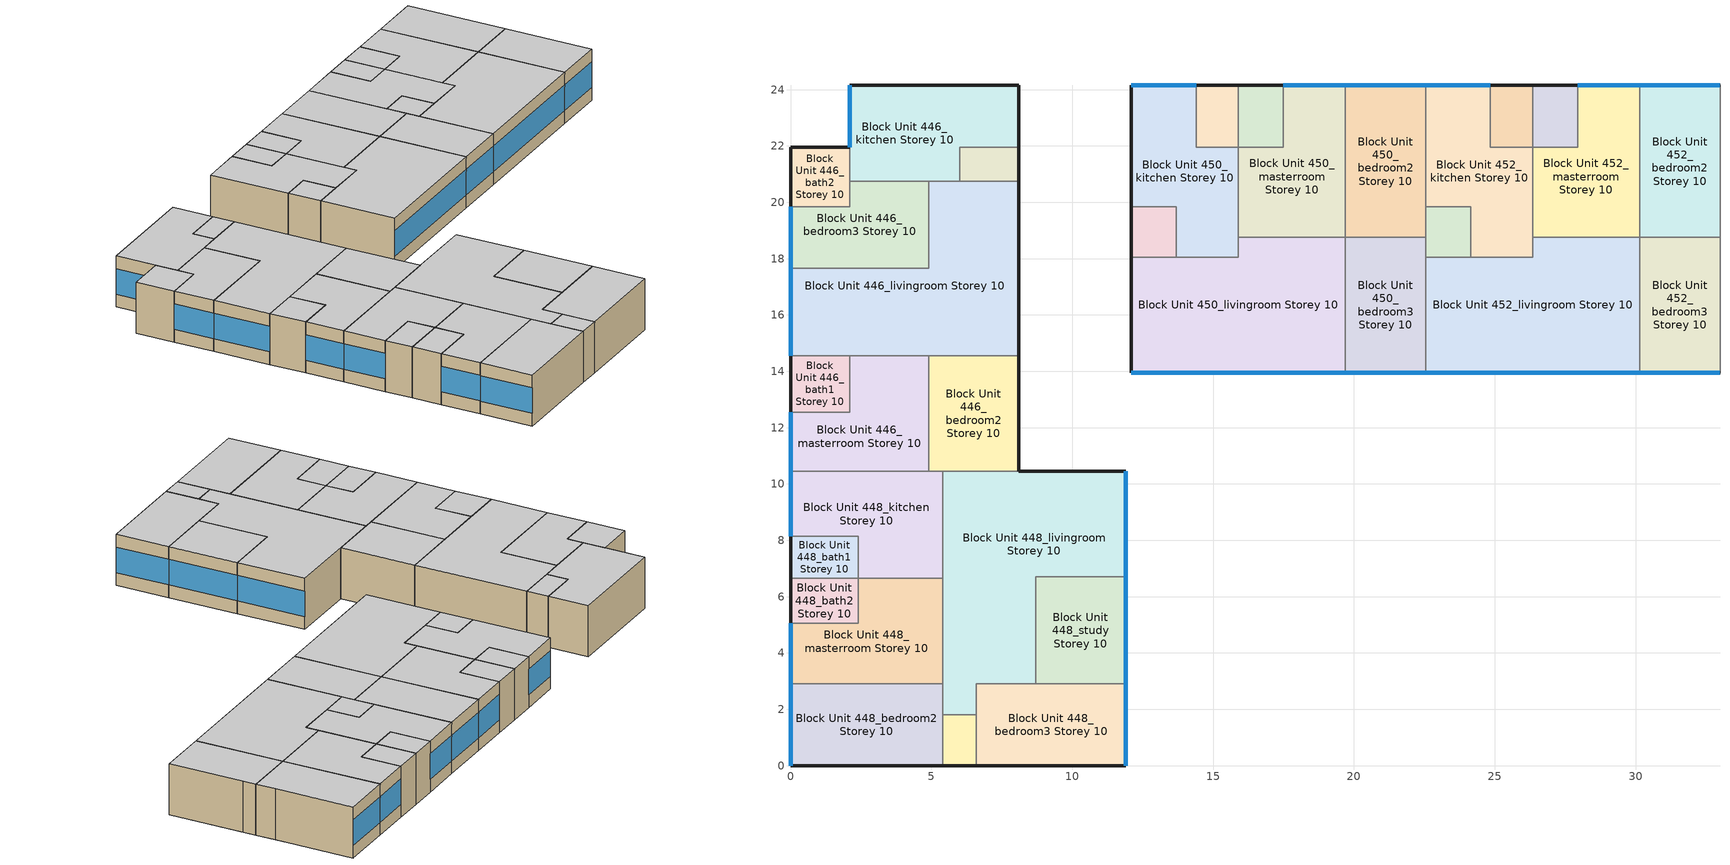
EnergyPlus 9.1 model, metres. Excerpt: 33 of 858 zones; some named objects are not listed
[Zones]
Block Unit 446_bath2 Storey 10
 floor adiabatic (Project Floor): 2.1,21.95 2.1,19.85 0,19.85 0,21.95 z31.6
 wall outside (Project Wall): 2.1,21.95 0,21.95 0,19.85 z31.6:34.4
 wall to Block Unit 446_bedroom3 Storey 10 (Project Wall): 0,19.85 2.1,19.85 2.1,20.75 z31.6:34.4
 wall to Block Unit 446_kitchen Storey 10 (Project Wall): 2.1,20.75 2.1,21.95 z31.6:34.4
 ceiling adiabatic (Project Ceiling): 2.1,19.85 2.1,21.95 0,21.95 0,19.85 z34.4
Block Unit 446_bedroom3 Storey 10
 floor adiabatic (Project Floor): 4.9,20.75 4.9,17.65 0,17.65 0,19.85 2.1,19.85 2.1,20.75 z31.6
 wall outside (Project Wall): 0,19.85 0,17.65 z31.6:34.4
 wall to Block Unit 446_kitchen Storey 10 (Project Wall): 4.9,20.75 2.1,20.75 z31.6:34.4
 wall to Block Unit 446_livingroom Storey 10 (Project Wall): 0,17.65 4.9,17.65 4.9,20.75 z31.6:34.4
 window (Project External Window): 0,19.85 0,17.65 z32.3:33.7
 ceiling adiabatic (Project Ceiling): 4.9,17.65 4.9,20.75 2.1,20.75 2.1,19.85 0,19.85 0,17.65 z34.4
Block Unit 446_livingroom Storey 10
 floor adiabatic (Project Floor): 8.1,20.75 8.1,14.55 0,14.55 0,17.65 4.9,17.65 4.9,20.75 z31.6
 wall outside (Project Wall): 0,17.65 0,14.55 / 8.1,14.55 8.1,20.75 z31.6:34.4
 wall to Block Unit 446_kitchen Storey 10 (Project Wall): 6,20.75 4.9,20.75 z31.6:34.4
 wall to Block Unit 446_store Storey 10 (Project Wall): 8.1,20.75 6,20.75 z31.6:34.4
 wall to Block Unit 446_bath1 Storey 10 (Project Wall): 0,14.55 2.1,14.55 z31.6:34.4
 wall to Block Unit 446_masterroom Storey 10 (Project Wall): 2.1,14.55 4.9,14.55 z31.6:34.4
 wall to Block Unit 446_bedroom2 Storey 10 (Project Wall): 4.9,14.55 8.1,14.55 z31.6:34.4
 window (Project External Window): 0,17.65 0,14.55 z32.3:33.7
 ceiling adiabatic (Project Ceiling): 8.1,14.55 8.1,20.75 4.9,20.75 4.9,17.65 0,17.65 0,14.55 z34.4
Block Unit 446_bath1 Storey 10
 floor adiabatic (Project Floor): 2.1,14.55 2.1,12.55 0,12.55 0,14.55 z31.6
 wall outside (Project Wall): 0,14.55 0,12.55 z31.6:34.4
 wall to Block Unit 446_masterroom Storey 10 (Project Wall): 0,12.55 2.1,12.55 2.1,14.55 z31.6:34.4
 ceiling adiabatic (Project Ceiling): 2.1,12.55 2.1,14.55 0,14.55 0,12.55 z34.4
Block Unit 446_masterroom Storey 10
 floor adiabatic (Project Floor): 4.9,14.55 4.9,10.45 0,10.45 0,12.55 2.1,12.55 2.1,14.55 z31.6
 wall outside (Project Wall): 0,12.55 0,10.45 z31.6:34.4
 wall to Block Unit 448_kitchen Storey 10 (Project Wall): 0,10.45 4.9,10.45 z31.6:34.4
 wall to Block Unit 446_bedroom2 Storey 10 (Project Wall): 4.9,10.45 4.9,14.55 z31.6:34.4
 window (Project External Window): 0,12.55 0,10.45 z32.3:33.7
 ceiling adiabatic (Project Ceiling): 4.9,10.45 4.9,14.55 2.1,14.55 2.1,12.55 0,12.55 0,10.45 z34.4
Block Unit 446_bedroom2 Storey 10
 floor adiabatic (Project Floor): 8.1,14.55 8.1,10.45 4.9,10.45 4.9,14.55 z31.6
 wall outside (Project Wall): 8.1,10.45 8.1,14.55 z31.6:34.4
 wall to Block Unit 448_kitchen Storey 10 (Project Wall): 4.9,10.45 5.4,10.45 z31.6:34.4
 wall to Block Unit 448_livingroom Storey 10 (Project Wall): 5.4,10.45 8.1,10.45 z31.6:34.4
 ceiling adiabatic (Project Ceiling): 8.1,10.45 8.1,14.55 4.9,14.55 4.9,10.45 z34.4
Block Unit 446_kitchen Storey 10
 floor adiabatic (Project Floor): 8.1,24.15 8.1,21.95 6,21.95 6,20.75 2.1,20.75 2.1,24.15 z31.6
 wall outside (Project Wall): 8.1,21.95 8.1,24.15 2.1,24.15 2.1,21.95 z31.6:34.4
 wall to Block Unit 446_store Storey 10 (Project Wall): 6,20.75 6,21.95 8.1,21.95 z31.6:34.4
 window (Project External Window): 2.1,24.15 2.1,21.95 z32.3:33.7
 ceiling adiabatic (Project Ceiling): 8.1,21.95 8.1,24.15 2.1,24.15 2.1,20.75 6,20.75 6,21.95 z34.4
Block Unit 446_store Storey 10
 floor adiabatic (Project Floor): 8.1,21.95 8.1,20.75 6,20.75 6,21.95 z31.6
 wall outside (Project Wall): 8.1,20.75 8.1,21.95 z31.6:34.4
 ceiling adiabatic (Project Ceiling): 8.1,20.75 8.1,21.95 6,21.95 6,20.75 z34.4
Block Unit 448_masterroom Storey 10
 floor adiabatic (Project Floor): 5.4,6.65 5.4,2.9 0,2.9 0,5.05 2.4,5.05 2.4,6.65 z31.6
 wall outside (Project Wall): 0,5.05 0,2.9 z31.6:34.4
 wall to Block Unit 448_kitchen Storey 10 (Project Wall): 5.4,6.65 2.4,6.65 z31.6:34.4
 wall to Block Unit 448_bath2 Storey 10 (Project Wall): 2.4,6.65 2.4,5.05 0,5.05 z31.6:34.4
 wall to Block Unit 448_bedroom2 Storey 10 (Project Wall): 0,2.9 5.4,2.9 z31.6:34.4
 wall to Block Unit 448_livingroom Storey 10 (Project Wall): 5.4,2.9 5.4,6.65 z31.6:34.4
 window (Project External Window): 0,5.05 0,2.9 z32.3:33.7
 ceiling adiabatic (Project Ceiling): 5.4,2.9 5.4,6.65 2.4,6.65 2.4,5.05 0,5.05 0,2.9 z34.4
Block Unit 448_bedroom2 Storey 10
 floor adiabatic (Project Floor): 5.4,2.9 5.4,0 0,0 0,2.9 z31.6
 wall outside (Project Wall): 0,2.9 0,0 5.4,0 z31.6:34.4
 wall to Block Unit 448_store Storey 10 (Project Wall): 5.4,0 5.4,1.8 z31.6:34.4
 wall to Block Unit 448_livingroom Storey 10 (Project Wall): 5.4,1.8 5.4,2.9 z31.6:34.4
 window (Project External Window): 0,2.9 0,0 z32.3:33.7
 ceiling adiabatic (Project Ceiling): 5.4,0 5.4,2.9 0,2.9 0,0 z34.4
Block Unit 448_bedroom3 Storey 10
 floor adiabatic (Project Floor): 11.9,2.9 11.9,0 6.6,0 6.6,2.9 z31.6
 wall outside (Project Wall): 6.6,0 11.9,0 11.9,2.9 z31.6:34.4
 wall to Block Unit 448_study Storey 10 (Project Wall): 11.9,2.9 8.7,2.9 z31.6:34.4
 wall to Block Unit 448_livingroom Storey 10 (Project Wall): 8.7,2.9 6.6,2.9 6.6,1.8 z31.6:34.4
 wall to Block Unit 448_store Storey 10 (Project Wall): 6.6,1.8 6.6,0 z31.6:34.4
 window (Project External Window): 11.9,0 11.9,2.9 z32.3:33.7
 ceiling adiabatic (Project Ceiling): 11.9,0 11.9,2.9 6.6,2.9 6.6,0 z34.4
Block Unit 448_study Storey 10
 floor adiabatic (Project Floor): 11.9,6.7 11.9,2.9 8.7,2.9 8.7,6.7 z31.6
 wall outside (Project Wall): 11.9,2.9 11.9,6.7 z31.6:34.4
 wall to Block Unit 448_livingroom Storey 10 (Project Wall): 11.9,6.7 8.7,6.7 8.7,2.9 z31.6:34.4
 window (Project External Window): 11.9,2.9 11.9,6.7 z32.3:33.7
 ceiling adiabatic (Project Ceiling): 11.9,2.9 11.9,6.7 8.7,6.7 8.7,2.9 z34.4
Block Unit 448_bath1 Storey 10
 floor adiabatic (Project Floor): 2.4,8.15 2.4,6.65 0,6.65 0,8.15 z31.6
 wall outside (Project Wall): 0,8.15 0,6.65 z31.6:34.4
 wall to Block Unit 448_kitchen Storey 10 (Project Wall): 2.4,6.65 2.4,8.15 0,8.15 z31.6:34.4
 wall to Block Unit 448_bath2 Storey 10 (Project Wall): 0,6.65 2.4,6.65 z31.6:34.4
 ceiling adiabatic (Project Ceiling): 2.4,6.65 2.4,8.15 0,8.15 0,6.65 z34.4
Block Unit 448_bath2 Storey 10
 floor adiabatic (Project Floor): 2.4,6.65 2.4,5.05 0,5.05 0,6.65 z31.6
 wall outside (Project Wall): 0,6.65 0,5.05 z31.6:34.4
 ceiling adiabatic (Project Ceiling): 2.4,5.05 2.4,6.65 0,6.65 0,5.05 z34.4
Block Unit 448_kitchen Storey 10
 floor adiabatic (Project Floor): 5.4,10.45 5.4,6.65 2.4,6.65 2.4,8.15 0,8.15 0,10.45 z31.6
 wall outside (Project Wall): 0,10.45 0,8.15 z31.6:34.4
 wall to Block Unit 448_livingroom Storey 10 (Project Wall): 5.4,6.65 5.4,10.45 z31.6:34.4
 window (Project External Window): 0,10.45 0,8.15 z32.3:33.7
 ceiling adiabatic (Project Ceiling): 5.4,6.65 5.4,10.45 0,10.45 0,8.15 2.4,8.15 2.4,6.65 z34.4
Block Unit 448_store Storey 10
 floor adiabatic (Project Floor): 6.6,1.8 6.6,0 5.4,0 5.4,1.8 z31.6
 wall outside (Project Wall): 5.4,0 6.6,0 z31.6:34.4
 wall to Block Unit 448_livingroom Storey 10 (Project Wall): 6.6,1.8 5.4,1.8 z31.6:34.4
 ceiling adiabatic (Project Ceiling): 6.6,0 6.6,1.8 5.4,1.8 5.4,0 z34.4
Block Unit 448_livingroom Storey 10
 floor adiabatic (Project Floor): 11.9,10.45 11.9,6.7 8.7,6.7 8.7,2.9 6.6,2.9 6.6,1.8 5.4,1.8 5.4,10.45 z31.6
 wall outside (Project Wall): 11.9,6.7 11.9,10.45 8.1,10.45 z31.6:34.4
 window (Project External Window): 11.9,6.7 11.9,10.45 z32.3:33.7
 ceiling adiabatic (Project Ceiling): 8.7,2.9 8.7,6.7 11.9,6.7 11.9,10.45 5.4,10.45 5.4,1.8 6.6,1.8 6.6,2.9 z34.4
Block Unit 450_masterroom Storey 10
 floor adiabatic (Project Floor): 19.7,24.15 19.7,18.75 15.9,18.75 15.9,21.95 17.5,21.95 17.5,24.15 z31.6
 wall outside (Project Wall): 19.7,24.15 17.5,24.15 z31.6:34.4
 wall to Block Unit 450_bath2 Storey 10 (Project Wall): 17.5,24.15 17.5,21.95 15.9,21.95 z31.6:34.4
 wall to Block Unit 450_kitchen Storey 10 (Project Wall): 15.9,21.95 15.9,18.75 z31.6:34.4
 wall to Block Unit 450_livingroom Storey 10 (Project Wall): 15.9,18.75 19.7,18.75 z31.6:34.4
 wall to Block Unit 450_bedroom2 Storey 10 (Project Wall): 19.7,18.75 19.7,24.15 z31.6:34.4
 window (Project External Window): 19.7,24.15 17.5,24.15 z32.3:33.7
 ceiling adiabatic (Project Ceiling): 19.7,18.75 19.7,24.15 17.5,24.15 17.5,21.95 15.9,21.95 15.9,18.75 z34.4
Block Unit 450_bedroom2 Storey 10
 floor adiabatic (Project Floor): 22.55,24.15 22.55,18.75 19.7,18.75 19.7,24.15 z31.6
 wall outside (Project Wall): 22.55,24.15 19.7,24.15 z31.6:34.4
 wall to Block Unit 450_bedroom3 Storey 10 (Project Wall): 19.7,18.75 22.55,18.75 z31.6:34.4
 wall to Block Unit 452_kitchen Storey 10 (Project Wall): 22.55,19.85 22.55,24.15 z31.6:34.4
 wall to Block Unit 452_store Storey 10 (Project Wall): 22.55,18.75 22.55,19.85 z31.6:34.4
 window (Project External Window): 22.55,24.15 19.7,24.15 z32.3:33.7
 ceiling adiabatic (Project Ceiling): 22.55,18.75 22.55,24.15 19.7,24.15 19.7,18.75 z34.4
Block Unit 450_bedroom3 Storey 10
 floor adiabatic (Project Floor): 22.55,18.75 22.55,13.95 19.7,13.95 19.7,18.75 z31.6
 wall outside (Project Wall): 19.7,13.95 22.55,13.95 z31.6:34.4
 wall to Block Unit 450_livingroom Storey 10 (Project Wall): 19.7,18.75 19.7,13.95 z31.6:34.4
 wall to Block Unit 452_store Storey 10 (Project Wall): 22.55,18.05 22.55,18.75 z31.6:34.4
 wall to Block Unit 452_livingroom Storey 10 (Project Wall): 22.55,13.95 22.55,18.05 z31.6:34.4
 window (Project External Window): 19.7,13.95 22.55,13.95 z32.3:33.7
 ceiling adiabatic (Project Ceiling): 22.55,13.95 22.55,18.75 19.7,18.75 19.7,13.95 z34.4
Block Unit 450_bath1 Storey 10
 floor adiabatic (Project Floor): 15.9,24.15 15.9,21.95 14.4,21.95 14.4,24.15 z31.6
 wall outside (Project Wall): 15.9,24.15 14.4,24.15 z31.6:34.4
 wall to Block Unit 450_kitchen Storey 10 (Project Wall): 14.4,24.15 14.4,21.95 15.9,21.95 z31.6:34.4
 wall to Block Unit 450_bath2 Storey 10 (Project Wall): 15.9,21.95 15.9,24.15 z31.6:34.4
 ceiling adiabatic (Project Ceiling): 15.9,21.95 15.9,24.15 14.4,24.15 14.4,21.95 z34.4
Block Unit 450_bath2 Storey 10
 floor adiabatic (Project Floor): 17.5,24.15 17.5,21.95 15.9,21.95 15.9,24.15 z31.6
 wall outside (Project Wall): 17.5,24.15 15.9,24.15 z31.6:34.4
 ceiling adiabatic (Project Ceiling): 17.5,21.95 17.5,24.15 15.9,24.15 15.9,21.95 z34.4
Block Unit 450_kitchen Storey 10
 floor adiabatic (Project Floor): 14.4,24.15 14.4,21.95 15.9,21.95 15.9,18.05 13.7,18.05 13.7,19.85 12.1,19.85 12.1,24.15 z31.6
 wall outside (Project Wall): 14.4,24.15 12.1,24.15 12.1,19.85 z31.6:34.4
 wall to Block Unit 450_livingroom Storey 10 (Project Wall): 13.7,18.05 15.9,18.05 15.9,18.75 z31.6:34.4
 wall to Block Unit 450_store Storey 10 (Project Wall): 12.1,19.85 13.7,19.85 13.7,18.05 z31.6:34.4
 window (Project External Window): 14.4,24.15 12.1,24.15 z32.3:33.7
 ceiling adiabatic (Project Ceiling): 15.9,18.05 15.9,21.95 14.4,21.95 14.4,24.15 12.1,24.15 12.1,19.85 13.7,19.85 13.7,18.05 z34.4
Block Unit 450_store Storey 10
 floor adiabatic (Project Floor): 13.7,19.85 13.7,18.05 12.1,18.05 12.1,19.85 z31.6
 wall outside (Project Wall): 12.1,19.85 12.1,18.05 z31.6:34.4
 wall to Block Unit 450_livingroom Storey 10 (Project Wall): 12.1,18.05 13.7,18.05 z31.6:34.4
 ceiling adiabatic (Project Ceiling): 13.7,18.05 13.7,19.85 12.1,19.85 12.1,18.05 z34.4
Block Unit 450_livingroom Storey 10
 floor adiabatic (Project Floor): 19.7,18.75 19.7,13.95 12.1,13.95 12.1,18.05 15.9,18.05 15.9,18.75 z31.6
 wall outside (Project Wall): 12.1,18.05 12.1,13.95 19.7,13.95 z31.6:34.4
 window (Project External Window): 12.1,13.95 19.7,13.95 z32.3:33.7
 ceiling adiabatic (Project Ceiling): 19.7,13.95 19.7,18.75 15.9,18.75 15.9,18.05 12.1,18.05 12.1,13.95 z34.4
Block Unit 452_masterroom Storey 10
 floor adiabatic (Project Floor): 30.15,24.15 30.15,18.75 26.35,18.75 26.35,21.95 27.95,21.95 27.95,24.15 z31.6
 wall outside (Project Wall): 30.15,24.15 27.95,24.15 z31.6:34.4
 wall to Block Unit 452_bath2 Storey 10 (Project Wall): 27.95,24.15 27.95,21.95 26.35,21.95 z31.6:34.4
 wall to Block Unit 452_kitchen Storey 10 (Project Wall): 26.35,21.95 26.35,18.75 z31.6:34.4
 wall to Block Unit 452_livingroom Storey 10 (Project Wall): 26.35,18.75 30.15,18.75 z31.6:34.4
 wall to Block Unit 452_bedroom2 Storey 10 (Project Wall): 30.15,18.75 30.15,24.15 z31.6:34.4
 window (Project External Window): 30.15,24.15 27.95,24.15 z32.3:33.7
 ceiling adiabatic (Project Ceiling): 30.15,18.75 30.15,24.15 27.95,24.15 27.95,21.95 26.35,21.95 26.35,18.75 z34.4
Block Unit 452_bedroom2 Storey 10
 floor adiabatic (Project Floor): 33,24.15 33,18.75 30.15,18.75 30.15,24.15 z31.6
 wall outside (Project Wall): 33,24.15 30.15,24.15 z31.6:34.4
 wall to Block Unit 452_bedroom3 Storey 10 (Project Wall): 30.15,18.75 33,18.75 z31.6:34.4
 wall to Block Unit 454_kitchen Storey 10 (Project Wall): 33,19.85 33,24.15 z31.6:34.4
 wall to Block Unit 454_store Storey 10 (Project Wall): 33,18.75 33,19.85 z31.6:34.4
 window (Project External Window): 33,24.15 30.15,24.15 z32.3:33.7
 ceiling adiabatic (Project Ceiling): 33,18.75 33,24.15 30.15,24.15 30.15,18.75 z34.4
Block Unit 452_bedroom3 Storey 10
 floor adiabatic (Project Floor): 33,18.75 33,13.95 30.15,13.95 30.15,18.75 z31.6
 wall outside (Project Wall): 30.15,13.95 33,13.95 z31.6:34.4
 wall to Block Unit 452_livingroom Storey 10 (Project Wall): 30.15,18.75 30.15,13.95 z31.6:34.4
 wall to Block Unit 454_store Storey 10 (Project Wall): 33,18.05 33,18.75 z31.6:34.4
 wall to Block Unit 454_livingroom Storey 10 (Project Wall): 33,13.95 33,18.05 z31.6:34.4
 window (Project External Window): 30.15,13.95 33,13.95 z32.3:33.7
 ceiling adiabatic (Project Ceiling): 33,13.95 33,18.75 30.15,18.75 30.15,13.95 z34.4
Block Unit 452_bath1 Storey 10
 floor adiabatic (Project Floor): 26.35,24.15 26.35,21.95 24.85,21.95 24.85,24.15 z31.6
 wall outside (Project Wall): 26.35,24.15 24.85,24.15 z31.6:34.4
 wall to Block Unit 452_kitchen Storey 10 (Project Wall): 24.85,24.15 24.85,21.95 26.35,21.95 z31.6:34.4
 wall to Block Unit 452_bath2 Storey 10 (Project Wall): 26.35,21.95 26.35,24.15 z31.6:34.4
 ceiling adiabatic (Project Ceiling): 26.35,21.95 26.35,24.15 24.85,24.15 24.85,21.95 z34.4
Block Unit 452_bath2 Storey 10
 floor adiabatic (Project Floor): 27.95,24.15 27.95,21.95 26.35,21.95 26.35,24.15 z31.6
 wall outside (Project Wall): 27.95,24.15 26.35,24.15 z31.6:34.4
 ceiling adiabatic (Project Ceiling): 27.95,21.95 27.95,24.15 26.35,24.15 26.35,21.95 z34.4
Block Unit 452_kitchen Storey 10
 floor adiabatic (Project Floor): 24.85,24.15 24.85,21.95 26.35,21.95 26.35,18.05 24.15,18.05 24.15,19.85 22.55,19.85 22.55,24.15 z31.6
 wall outside (Project Wall): 24.85,24.15 22.55,24.15 z31.6:34.4
 wall to Block Unit 452_livingroom Storey 10 (Project Wall): 24.15,18.05 26.35,18.05 26.35,18.75 z31.6:34.4
 wall to Block Unit 452_store Storey 10 (Project Wall): 22.55,19.85 24.15,19.85 24.15,18.05 z31.6:34.4
 window (Project External Window): 24.85,24.15 22.55,24.15 z32.3:33.7
 ceiling adiabatic (Project Ceiling): 26.35,18.05 26.35,21.95 24.85,21.95 24.85,24.15 22.55,24.15 22.55,19.85 24.15,19.85 24.15,18.05 z34.4
Block Unit 452_store Storey 10
 floor adiabatic (Project Floor): 24.15,19.85 24.15,18.05 22.55,18.05 22.55,19.85 z31.6
 wall to Block Unit 452_livingroom Storey 10 (Project Wall): 22.55,18.05 24.15,18.05 z31.6:34.4
 ceiling adiabatic (Project Ceiling): 24.15,18.05 24.15,19.85 22.55,19.85 22.55,18.05 z34.4
Block Unit 452_livingroom Storey 10
 floor adiabatic (Project Floor): 30.15,18.75 30.15,13.95 22.55,13.95 22.55,18.05 26.35,18.05 26.35,18.75 z31.6
 wall outside (Project Wall): 22.55,13.95 30.15,13.95 z31.6:34.4
 window (Project External Window): 22.55,13.95 30.15,13.95 z32.3:33.7
 ceiling adiabatic (Project Ceiling): 30.15,13.95 30.15,18.75 26.35,18.75 26.35,18.05 22.55,18.05 22.55,13.95 z34.4
[Building]
One Precinct: North Axis=0; Terrain=City; Loads Convergence Tolerance Value=0.04; Temperature Convergence Tolerance Value=0.4; Solar Distribution=FullInteriorAndExterior; Maximum Number of Warmup Days=25; Minimum Number of Warmup Days=6
[Site:Location]
SGP_Singapore.486980_IWEC: Latitude=1.37; Longitude=103.98; Time Zone=8; Elevation=16
[MATERIAL] Roughness=MediumRough
Name | Thickness | Conductivity | Density | Specific Heat | Thermal Absorptance | Solar Absorptance | Visible Absorptance
ConcreteWall | 0.15 | 0.8 | 2400 | 880 | 0.85 | 0.79 | 0.79
Greenwall | 0.079 | 2.5 | 1293 | 853 | 0.98 | 0.75 | 0.75
[WindowMaterial:SimpleGlazingSystem]
SingleGlazingEuroGrey: UFactor=5.93; Solar Heat Gain Coefficient=0.62; Visible Transmittance=0.495
[Construction]
Project Wall: Greenwall
Project Floor; Project Ceiling: ConcreteWall
Project External Window: SingleGlazingEuroGrey
[ZONE] Type=1; Multiplier=1; Ceiling Height=autocalculate; Volume=autocalculate; Floor Area=autocalculate; Part of Total Floor Area=Yes
Block Unit 446_bath2 Storey 10; Block Unit 446_bedroom3 Storey 10; Block Unit 446_livingroom Storey 10; Block Unit 446_bath1 Storey 10; Block Unit 446_masterroom Storey 10; Block Unit 446_bedroom2 Storey 10; Block Unit 446_kitchen Storey 10; Block Unit 446_store Storey 10; Block Unit 448_masterroom Storey 10; Block Unit 448_bedroom2 Storey 10; Block Unit 448_bedroom3 Storey 10; Block Unit 448_study Storey 10; Block Unit 448_bath1 Storey 10; Block Unit 448_bath2 Storey 10; Block Unit 448_kitchen Storey 10; Block Unit 448_store Storey 10; Block Unit 448_livingroom Storey 10; Block Unit 450_masterroom Storey 10; Block Unit 450_bedroom2 Storey 10; Block Unit 450_bedroom3 Storey 10; Block Unit 450_bath1 Storey 10; Block Unit 450_bath2 Storey 10; Block Unit 450_kitchen Storey 10; Block Unit 450_store Storey 10; Block Unit 450_livingroom Storey 10; Block Unit 452_masterroom Storey 10; Block Unit 452_bedroom2 Storey 10; Block Unit 452_bedroom3 Storey 10; Block Unit 452_bath1 Storey 10; Block Unit 452_bath2 Storey 10; Block Unit 452_kitchen Storey 10; Block Unit 452_store Storey 10; Block Unit 452_livingroom Storey 10
[ZONEINFILTRATION:DESIGNFLOWRATE] Design Flow Rate Calculation Method=AirChanges/Hour; Constant Term Coefficient=1; Temperature Term Coefficient=0; Velocity Term Coefficient=0; Velocity Squared Term Coefficient=0
Name | Zone or ZoneList | Schedule | Air Changes per Hour
Block Unit 446_bath2 Storey 10 Infiltration | Block Unit 446_bath2 Storey 10 | Always On | 1
Block Unit 446_bedroom3 Storey 10 Infiltration | Block Unit 446_bedroom3 Storey 10 | Always On | 0.2
Block Unit 446_livingroom Storey 10 Infiltration | Block Unit 446_livingroom Storey 10 | Living_Infiltration_AirCon | 1
Block Unit 446_bath1 Storey 10 Infiltration | Block Unit 446_bath1 Storey 10 | Always On | 1
Block Unit 446_masterroom Storey 10 Infiltration | Block Unit 446_masterroom Storey 10 | Always On | 0.2
Block Unit 446_bedroom2 Storey 10 Infiltration | Block Unit 446_bedroom2 Storey 10 | Always On | 0.2
Block Unit 446_kitchen Storey 10 Infiltration | Block Unit 446_kitchen Storey 10 | Always On | 1
Block Unit 446_store Storey 10 Infiltration | Block Unit 446_store Storey 10 | Always On | 1
Block Unit 448_masterroom Storey 10 Infiltration | Block Unit 448_masterroom Storey 10 | Always On | 0.2
Block Unit 448_bedroom2 Storey 10 Infiltration | Block Unit 448_bedroom2 Storey 10 | Always On | 0.2
Block Unit 448_bedroom3 Storey 10 Infiltration | Block Unit 448_bedroom3 Storey 10 | Always On | 0.2
Block Unit 448_study Storey 10 Infiltration | Block Unit 448_study Storey 10 | Always On | 1
Block Unit 448_bath1 Storey 10 Infiltration | Block Unit 448_bath1 Storey 10 | Always On | 1
Block Unit 448_bath2 Storey 10 Infiltration | Block Unit 448_bath2 Storey 10 | Always On | 1
Block Unit 448_kitchen Storey 10 Infiltration | Block Unit 448_kitchen Storey 10 | Always On | 1
Block Unit 448_store Storey 10 Infiltration | Block Unit 448_store Storey 10 | Always On | 1
Block Unit 448_livingroom Storey 10 Infiltration | Block Unit 448_livingroom Storey 10 | Living_Infiltration_AirCon | 1
Block Unit 450_masterroom Storey 10 Infiltration | Block Unit 450_masterroom Storey 10 | Always On | 0.2
Block Unit 450_bedroom2 Storey 10 Infiltration | Block Unit 450_bedroom2 Storey 10 | Always On | 0.2
Block Unit 450_bedroom3 Storey 10 Infiltration | Block Unit 450_bedroom3 Storey 10 | Always On | 0.2
Block Unit 450_bath1 Storey 10 Infiltration | Block Unit 450_bath1 Storey 10 | Always On | 1
Block Unit 450_bath2 Storey 10 Infiltration | Block Unit 450_bath2 Storey 10 | Always On | 1
Block Unit 450_kitchen Storey 10 Infiltration | Block Unit 450_kitchen Storey 10 | Always On | 1
Block Unit 450_store Storey 10 Infiltration | Block Unit 450_store Storey 10 | Always On | 1
Block Unit 450_livingroom Storey 10 Infiltration | Block Unit 450_livingroom Storey 10 | Living_Infiltration_AirCon | 1
Block Unit 452_masterroom Storey 10 Infiltration | Block Unit 452_masterroom Storey 10 | Always On | 0.2
Block Unit 452_bedroom2 Storey 10 Infiltration | Block Unit 452_bedroom2 Storey 10 | Always On | 0.2
Block Unit 452_bedroom3 Storey 10 Infiltration | Block Unit 452_bedroom3 Storey 10 | Always On | 0.2
Block Unit 452_bath1 Storey 10 Infiltration | Block Unit 452_bath1 Storey 10 | Always On | 1
Block Unit 452_bath2 Storey 10 Infiltration | Block Unit 452_bath2 Storey 10 | Always On | 1
Block Unit 452_kitchen Storey 10 Infiltration | Block Unit 452_kitchen Storey 10 | Always On | 1
Block Unit 452_store Storey 10 Infiltration | Block Unit 452_store Storey 10 | Always On | 1
Block Unit 452_livingroom Storey 10 Infiltration | Block Unit 452_livingroom Storey 10 | Living_Infiltration_AirCon | 1
[HVACTEMPLATE:ZONE:IDEALLOADSAIRSYSTEM] Template Thermostat=Zone Stat; System Availability Schedule=AirCon_normal; Maximum Heating Supply Air Temperature=50; Minimum Cooling Supply Air Temperature=13; Maximum Heating Supply Air Humidity Ratio=0.0156; Minimum Cooling Supply Air Humidity Ratio=0.0077; Heating Limit=NoLimit; Cooling Limit=NoLimit; Heating Availability Schedule=Always Off; Cooling Availability Schedule=AirCon_normal; Dehumidification Control Type=Humidistat; Cooling Sensible Heat Ratio=0.7; Dehumidification Setpoint=60; Humidification Control Type=None; Outdoor Air Method=None; Outdoor Air Flow Rate per Person=0.00944; Outdoor Air Flow Rate per Zone Floor Area=0; Outdoor Air Flow Rate per Zone=0; Demand Controlled Ventilation Type=None; Outdoor Air Economizer Type=NoEconomizer; Heat Recovery Type=None; Sensible Heat Recovery Effectiveness=0.7; Latent Heat Recovery Effectiveness=0.65
Block Unit 446_bedroom3 Storey 10; Block Unit 446_livingroom Storey 10; Block Unit 446_masterroom Storey 10; Block Unit 446_bedroom2 Storey 10; Block Unit 448_masterroom Storey 10; Block Unit 448_bedroom2 Storey 10; Block Unit 448_bedroom3 Storey 10; Block Unit 448_livingroom Storey 10; Block Unit 450_masterroom Storey 10; Block Unit 450_bedroom2 Storey 10; Block Unit 450_bedroom3 Storey 10; Block Unit 450_livingroom Storey 10; Block Unit 452_masterroom Storey 10; Block Unit 452_bedroom2 Storey 10; Block Unit 452_bedroom3 Storey 10; Block Unit 452_livingroom Storey 10
[Schedule:Compact]
Always On: Through: 12/31, For: AllDays, Until: 24:00, 1
Always Off: Through: 12/31, For: AllDays, Until: 24:00, 0
AirCon_normal: Through: 31 Dec, For: AllDays, Until: 07:00, 1, Until: 22:00, 0, Until: 24:00, 1
[SCHEDULE:COMPACT]
Living_Infiltration_AirCon: Through: 12/31, For: AllDays, Until: 07:00, 0.2, Until: 22:00, 1, Until: 24:00, 0.2
